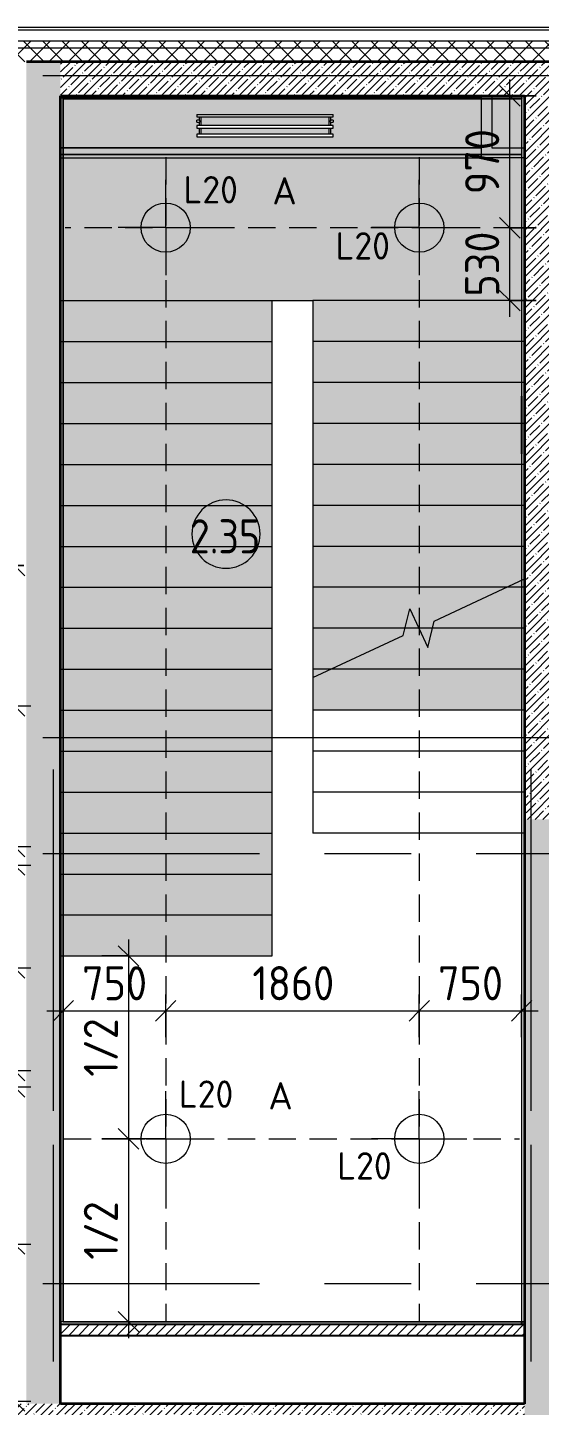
# Model space of a CAD drawing. Header units: millimetres. Extents: x 81094 to 272713, y -8553 to 29000.
# Drawn here: x 89169 to 92920, y 17257 to 27350 of the extents above; entities that cross this region are included whole.
import ezdxf

# ---------------------------------------------------------------- set-up
doc = ezdxf.new("R2010")
doc.units = ezdxf.units.MM
doc.linetypes.add('ADSK_Штрих_ш2 п1', pattern=[300, 200, -100])
doc.linetypes.add('Осевая', pattern=[3175, 635, -476.25, 1587.5, -476.25])
for name, color, linetype, lineweight in [('A-ANNO-DIMS', 7, 'Continuous', 9), ('A-ANNO-DIMS-100', 7, 'Continuous', 9), ('A-AREA-IDEN', 7, 'Continuous', 9), ('A-DETL-1', 7, 'ADSK_Штрих_ш2 п1', 9), ('A-WALL', 7, 'Continuous', 9), ('E-LITE-EQPM-IDEN', 7, 'Continuous', 9), ('I-WALL', 7, 'Continuous', 9), ('M-EQPM', 7, 'Continuous', 9), ('S-STRS-2', 7, 'Continuous', 9), ('S-STRS-MBND', 7, 'Continuous', 9), ('Оси', 7, 'Continuous', 9), ('Оси-2', 7, 'Осевая', 9)]:
    doc.layers.add(name, color=color, linetype=linetype, lineweight=lineweight)
for name, color, linetype, lineweight, true_color in [('A-ANNO-NOTE', 1, 'Continuous', 9, 0xff0000), ('A-WALL-1', 7, 'Continuous', 35, 0x3c3c3c), ('A-WALL-2', 7, 'Continuous', 13, 0x3c3c3c), ('A-WALL-3', 7, 'Continuous', 25, 0x3c3c3c), ('A-WALL-FNSH-1', 7, 'Continuous', 9, 0x3c3c3c), ('A-WALL-FNSH-2', 7, 'Continuous', 13, 0x3c3c3c), ('G-ANNO-TEXT-1', 1, 'Continuous', 9, 0xff0000)]:
    doc.layers.add(name, color=color, linetype=linetype, lineweight=lineweight, true_color=true_color)
doc.layers.add('S-STRS-1', color=7, linetype='Continuous', lineweight=13, transparency=1)
doc.styles.add('GOST Common', font='GOST_Common.ttf', dxfattribs={"height": 200})
doc.styles.add('GOST Common_1', font='GOST_Common.ttf', dxfattribs={"width": 0.9, "height": 250})
doc.styles.add('ISOCPEUR', font='isocpeur.ttf', dxfattribs={"width": 0.9, "height": 250})
doc.styles.add('ISOCPEUR_2', font='isocpeur.ttf', dxfattribs={"height": 200})
doc.dimstyles.new('ISO-2_5_0_9К_БОЛЬШОЙ', dxfattribs={"dimscale": 304.8, "dimtxt": 248.995294, "dimasz": 0.492126, "dimexe": 0.393701, "dimexo": 0.984252, "dimgap": 0, "dimtad": 1, "dimdec": 0, "dimrnd": 10, "dimzin": 0, "dimdsep": 46, "dimtxsty": 'ISOCPEUR', "dimblk1": 'OBLIQUE', "dimblk2": 'OBLIQUE', "dimsah": 1, "dimcen": 0.09, "dimdle": 0.393701, "dimazin": 0, "dimtfac": 1, "dimtdec": 4, "dimtix": 1, "dimtmove": 0, "dimatfit": 3, "dimfxl": 1, "dimtvp": 1, "dimtolj": 1, "dimtzin": 0, "dimarcsym": 2})
pattern_1 = [(45, (0, 0), (-57.024626, 57.024626), []), (45, (57.025, 0), (-57.024626, 57.024626), [100.806, -20.161, 3.353, -16.808])]
pattern_2 = [(45, (0, 0), (-70.71068, 70.71068), []), (135, (0, 0), (-70.71068, -70.71068), [])]

# ---------------------------------------------------------------- blocks, each defined once
blk = doc.blocks.new('radiator_prado_classic_z_tip_30_po exemplyaru - Classic Z Тип 30-500-30677907-План расстановки осветительного оборудования 2 этажа в осях 23-33')
at = {"layer": 'M-EQPM'}
for p, q in [((0, 228), (0, 210)), ((1000, 228), (0, 228)), ((0, 210), (1000, 210)), ((17, 210), (17, 164)), ((32, 164), (32, 210)), ((967, 210), (967, 164)), ((982, 164), (982, 210)), ((1000, 210), (1000, 228)), ((1000, 164), (0, 164)), ((0, 164), (0, 146)), ((0, 146), (1000, 146)), ((17, 121), (0, 121)), ((17, 121), (0, 121)), ((0, 121), (0, 121)), ((0, 106), (0, 121)), ((0, 121), (0, 121)), ((0, 106), (17, 106)), ((0, 107), (0, 106)), ((0, 107), (0, 107)), ((0, 106), (17, 106)), ((17, 146), (17, 121)), ((17, 106), (17, 82)), ((32, 82), (32, 146)), ((967, 146), (967, 82)), ((982, 121), (982, 146)), ((1000, 121), (982, 121)), ((1000, 121), (982, 121)), ((982, 82), (982, 106)), ((982, 106), (1000, 106)), ((982, 106), (1000, 106)), ((1000, 146), (1000, 164)), ((1000, 121), (1000, 106)), ((1000, 121), (1000, 121)), ((1000, 121), (1000, 121)), ((1000, 121), (1000, 121)), ((1000, 106), (1000, 107)), ((1000, 107), (1000, 106)), ((1000, 106), (1000, 107)), ((1000, 82), (0, 82)), ((0, 82), (0, 64)), ((1000, 64), (0, 64)), ((1000, 64), (1000, 82))]:
    blk.add_line(p, q, dxfattribs=at)
for points, knots in [([(25, 114), (25, 114), (24, 115), (22, 117), (22, 117), (21, 118), (21, 118), (20, 119), (20, 119), (20, 119), (20, 119), (19, 120), (19, 120), (19, 120), (19, 120), (18, 121), (18, 121), (18, 121), (18, 121), (18, 121), (18, 121), (17, 121), (17, 121)], [0, 0, 0, 0, 0.142857, 0.285714, 0.357143, 0.392857, 0.428571, 0.464286, 0.5, 0.535714, 0.571429, 0.607143, 0.642857, 0.678571, 0.714286, 0.75, 0.785714, 0.821429, 0.857143, 0.892857, 0.928571, 1, 1, 1, 1]), ([(17, 106), (17, 106), (18, 107), (18, 107), (18, 107), (18, 107), (18, 107), (18, 107), (19, 108), (19, 108), (19, 108), (19, 108), (20, 109), (20, 109), (20, 109), (21, 110), (21, 110), (22, 111), (22, 111), (24, 113), (25, 114), (25, 114)], [0, 0, 0, 0, 0.071429, 0.107143, 0.142857, 0.178571, 0.214286, 0.25, 0.285714, 0.321429, 0.357143, 0.392857, 0.428571, 0.464286, 0.5, 0.571429, 0.607143, 0.642857, 0.714286, 0.857143, 1, 1, 1, 1]), ([(975, 114), (975, 114), (976, 115), (978, 117), (978, 117), (979, 118), (979, 118), (980, 119), (980, 119), (980, 119), (980, 119), (981, 120), (981, 120), (981, 120), (981, 120), (982, 121), (982, 121), (982, 121), (982, 121), (982, 121), (982, 121), (982, 121), (982, 121)], [0, 0, 0, 0, 0.142857, 0.285714, 0.357143, 0.392857, 0.428571, 0.464286, 0.5, 0.535714, 0.571429, 0.607143, 0.642857, 0.678571, 0.714286, 0.75, 0.785714, 0.821429, 0.857143, 0.892857, 0.928571, 1, 1, 1, 1]), ([(982, 106), (982, 106), (982, 107), (982, 107), (982, 107), (982, 107), (982, 107), (982, 107), (981, 108), (981, 108), (981, 108), (981, 108), (980, 109), (980, 109), (980, 109), (979, 110), (979, 110), (978, 111), (978, 111), (976, 113), (975, 114), (975, 114)], [0, 0, 0, 0, 0.071429, 0.107143, 0.142857, 0.178571, 0.214286, 0.25, 0.285714, 0.321429, 0.357143, 0.392857, 0.428571, 0.464286, 0.5, 0.571429, 0.607143, 0.642857, 0.714286, 0.857143, 1, 1, 1, 1])]:
    blk.add_open_spline(points, degree=3, knots=knots, dxfattribs=at)
blk = doc.blocks.new('Зашивка приборов отопления33 - Зашивка приборов отопления-33324347-План расстановки осветительного оборудования 2 этажа в осях 23-33')
at = {"layer": 'A-WALL'}
for p, q in [((124366, 19499), (121281, 19499)), ((121281, 19136), (124366, 19136)), ((124366, 19136), (121281, 19136)), ((121281, 19061), (124366, 19061))]:
    blk.add_line(p, q, dxfattribs=at)
blk = doc.blocks.new('DIMBLOCK84-План расстановки осветительного оборудования 2 этажа в осях 23-33')
at = {"layer": 'A-ANNO-DIMS-100', "lineweight": 20}
for p, q in [((89073, 20463), (88998, 20538)), ((89073, 20463), (89148, 20388)), ((89073, 19710), (88998, 19785)), ((89073, 19710), (89148, 19635))]:
    blk.add_line(p, q, dxfattribs=at)
at = {"layer": 'A-ANNO-DIMS-100'}
for p, q in [((88470, 20463), (89193, 20463)), ((89073, 20463), (88470, 20463)), ((89073, 19590), (89073, 20463)), ((88842, 19710), (89193, 19710)), ((89073, 19710), (88842, 19710))]:
    blk.add_line(p, q, dxfattribs=at)
at = {"layer": 'A-ANNO-DIMS-100', "color": 0, "insert": (88746, 19871), "char_height": 250, "width": 517.14, "attachment_point": 1, "rotation": 90, "line_spacing_factor": 1.149209, "style": 'ISOCPEUR'}
blk.add_mtext('1/2', dxfattribs=at)
blk = doc.blocks.new('_Oblique')
at = {"color": 0, "linetype": 'ByBlock', "lineweight": -2}
blk.add_line((-0.5, -0.5), (0.5, 0.5), dxfattribs=at)
blk = doc.blocks.new('DIMBLOCK85-План расстановки осветительного оборудования 2 этажа в осях 23-33')
at = {"layer": 'A-ANNO-DIMS-100'}
for p, q in [((89073, 20463), (89073, 21336)), ((88822, 21216), (89193, 21216)), ((89073, 21216), (88822, 21216)), ((88470, 20463), (89193, 20463)), ((89073, 20463), (88470, 20463))]:
    blk.add_line(p, q, dxfattribs=at)
at = {"layer": 'A-ANNO-DIMS-100', "lineweight": 20}
for p, q in [((89073, 21216), (88998, 21291)), ((89073, 21216), (89148, 21141)), ((89073, 20463), (88998, 20538)), ((89073, 20463), (89148, 20388))]:
    blk.add_line(p, q, dxfattribs=at)
at = {"layer": 'A-ANNO-DIMS-100', "color": 0, "insert": (88746, 20624), "char_height": 250, "width": 517.14, "attachment_point": 1, "rotation": 90, "line_spacing_factor": 1.149209, "style": 'ISOCPEUR'}
blk.add_mtext('1/2', dxfattribs=at)
blk = doc.blocks.new('DIMBLOCK88-План расстановки осветительного оборудования 2 этажа в осях 23-33')
at = {"layer": 'A-ANNO-DIMS-100'}
for p, q in [((89073, 19710), (89073, 18440)), ((88842, 19590), (89193, 19590)), ((89073, 19590), (88842, 19590)), ((88470, 18440), (89193, 18440)), ((89073, 18440), (88470, 18440))]:
    blk.add_line(p, q, dxfattribs=at)
at = {"layer": 'A-ANNO-DIMS-100', "lineweight": 20}
for p, q in [((89073, 19590), (88998, 19665)), ((89073, 19590), (89148, 19515)), ((89073, 18440), (88998, 18515)), ((89073, 18440), (89148, 18365))]:
    blk.add_line(p, q, dxfattribs=at)
at = {"layer": 'A-ANNO-DIMS-100', "color": 0, "insert": (88746, 18800), "char_height": 250, "width": 517.14, "attachment_point": 1, "rotation": 90, "line_spacing_factor": 1.149209, "style": 'ISOCPEUR'}
blk.add_mtext('1/2', dxfattribs=at)
blk = doc.blocks.new('DIMBLOCK89-План расстановки осветительного оборудования 2 этажа в осях 23-33')
at = {"layer": 'A-ANNO-DIMS-100', "lineweight": 20}
for p, q in [((89073, 18440), (88998, 18515)), ((89073, 18440), (89148, 18365)), ((89073, 17290), (88998, 17365)), ((89073, 17290), (89148, 17215))]:
    blk.add_line(p, q, dxfattribs=at)
at = {"layer": 'A-ANNO-DIMS-100'}
for p, q in [((88470, 18440), (89193, 18440)), ((89073, 18440), (88470, 18440)), ((89073, 18440), (89073, 17170)), ((88842, 17290), (89193, 17290)), ((89073, 17290), (88842, 17290))]:
    blk.add_line(p, q, dxfattribs=at)
at = {"layer": 'A-ANNO-DIMS-100', "color": 0, "insert": (88746, 17650), "char_height": 250, "width": 517.14, "attachment_point": 1, "rotation": 90, "line_spacing_factor": 1.149209, "style": 'ISOCPEUR'}
blk.add_mtext('1/2', dxfattribs=at)
blk = doc.blocks.new('DIMBLOCK90-План расстановки осветительного оборудования 2 этажа в осях 23-33')
at = {"layer": 'A-ANNO-DIMS-100'}
for p, q in [((89073, 23530), (89073, 22381)), ((89142, 23410), (88953, 23410)), ((89073, 23410), (89142, 23410)), ((88519, 22381), (89193, 22381)), ((89073, 22381), (88519, 22381))]:
    blk.add_line(p, q, dxfattribs=at)
at = {"layer": 'A-ANNO-DIMS-100', "lineweight": 20}
for p, q in [((89073, 23410), (88998, 23485)), ((89073, 23410), (89148, 23335)), ((89073, 22381), (88998, 22456)), ((89073, 22381), (89148, 22306))]:
    blk.add_line(p, q, dxfattribs=at)
at = {"layer": 'A-ANNO-DIMS-100', "color": 0, "insert": (88746, 22680), "char_height": 250, "width": 517.14, "attachment_point": 1, "rotation": 90, "line_spacing_factor": 1.149209, "style": 'ISOCPEUR'}
blk.add_mtext('1/2', dxfattribs=at)
blk = doc.blocks.new('DIMBLOCK91-План расстановки осветительного оборудования 2 этажа в осях 23-33')
at = {"layer": 'A-ANNO-DIMS-100', "lineweight": 20}
for p, q in [((89073, 22381), (88998, 22456)), ((89073, 22381), (89148, 22306)), ((89073, 21352), (88998, 21427)), ((89073, 21352), (89148, 21277))]:
    blk.add_line(p, q, dxfattribs=at)
at = {"layer": 'A-ANNO-DIMS-100'}
for p, q in [((88519, 22381), (89193, 22381)), ((89073, 22381), (88519, 22381)), ((89073, 22381), (89073, 21232)), ((88879, 21352), (89193, 21352)), ((89073, 21352), (88879, 21352))]:
    blk.add_line(p, q, dxfattribs=at)
at = {"layer": 'A-ANNO-DIMS-100', "color": 0, "insert": (88746, 21651), "char_height": 250, "width": 517.14, "attachment_point": 1, "rotation": 90, "line_spacing_factor": 1.149209, "style": 'ISOCPEUR'}
blk.add_mtext('1/2', dxfattribs=at)
blk = doc.blocks.new('Марка_Помещения - Номер-25198446-План расстановки осветительного оборудования 2 этажа в осях 23-33')
at = {"layer": 'A-AREA-IDEN'}
for start, end in [(360, 180), (180, 360)]:
    blk.add_arc((0, 0), 2.5, start, end, dxfattribs=at)
blk = doc.blocks.new('DIMBLOCK148-План расстановки осветительного оборудования 2 этажа в осях 23-33')
at = {"layer": 'A-ANNO-DIMS-100', "lineweight": 20}
for p, q in [((92702, 25883), (92627, 25958)), ((92702, 25883), (92777, 25808)), ((92702, 25350), (92627, 25425)), ((92702, 25350), (92777, 25275))]:
    blk.add_line(p, q, dxfattribs=at)
at = {"layer": 'A-ANNO-DIMS-100'}
for p, q in [((92896, 25883), (92582, 25883)), ((92702, 25230), (92702, 25883)), ((92702, 25883), (92896, 25883)), ((92896, 25350), (92582, 25350)), ((92702, 25350), (92896, 25350))]:
    blk.add_line(p, q, dxfattribs=at)
at = {"layer": 'A-ANNO-DIMS-100', "color": 0, "insert": (92375, 25379), "char_height": 250, "width": 568.86, "attachment_point": 1, "rotation": 90, "line_spacing_factor": 1.149209, "style": 'ISOCPEUR'}
blk.add_mtext('530', dxfattribs=at)
blk = doc.blocks.new('DIMBLOCK149-План расстановки осветительного оборудования 2 этажа в осях 23-33')
at = {"layer": 'A-ANNO-DIMS-100'}
for p, q in [((92702, 25883), (92702, 26970)), ((92896, 26850), (92582, 26850)), ((92702, 26850), (92896, 26850)), ((92896, 25883), (92582, 25883)), ((92702, 25883), (92896, 25883))]:
    blk.add_line(p, q, dxfattribs=at)
at = {"layer": 'A-ANNO-DIMS-100', "lineweight": 20}
for p, q in [((92702, 26850), (92627, 26925)), ((92702, 26850), (92777, 26775)), ((92702, 25883), (92627, 25958)), ((92702, 25883), (92777, 25808))]:
    blk.add_line(p, q, dxfattribs=at)
at = {"layer": 'A-ANNO-DIMS-100', "color": 0, "insert": (92375, 26129), "char_height": 250, "width": 568.86, "attachment_point": 1, "rotation": 90, "line_spacing_factor": 1.149209, "style": 'ISOCPEUR'}
blk.add_mtext('970', dxfattribs=at)
blk = doc.blocks.new('DIMBLOCK150-План расстановки осветительного оборудования 2 этажа в осях 23-33')
at = {"layer": 'A-ANNO-DIMS-100'}
for p, q in [((89431, 19954), (89431, 20268)), ((90181, 19954), (90181, 20268)), ((89311, 20148), (90181, 20148)), ((89431, 20148), (89431, 19954)), ((90181, 20148), (90181, 19954))]:
    blk.add_line(p, q, dxfattribs=at)
at = {"layer": 'A-ANNO-DIMS-100', "lineweight": 20}
for p, q in [((89431, 20148), (89506, 20223)), ((90181, 20148), (90256, 20223)), ((89431, 20148), (89356, 20073)), ((90181, 20148), (90106, 20073))]:
    blk.add_line(p, q, dxfattribs=at)
at = {"layer": 'A-ANNO-DIMS-100', "color": 0, "insert": (89569, 20475), "char_height": 250, "width": 568.86, "attachment_point": 1, "line_spacing_factor": 1.149209, "style": 'ISOCPEUR'}
blk.add_mtext('750', dxfattribs=at)
blk = doc.blocks.new('DIMBLOCK151-План расстановки осветительного оборудования 2 этажа в осях 23-33')
at = {"layer": 'A-ANNO-DIMS-100'}
for p, q in [((90181, 19954), (90181, 20268)), ((92039, 19954), (92039, 20268)), ((90181, 20148), (92039, 20148)), ((90181, 20148), (90181, 19954)), ((92039, 20148), (92039, 19954))]:
    blk.add_line(p, q, dxfattribs=at)
at = {"layer": 'A-ANNO-DIMS-100', "lineweight": 20}
for p, q in [((90181, 20148), (90256, 20223)), ((92039, 20148), (92114, 20223)), ((90181, 20148), (90106, 20073)), ((92039, 20148), (91964, 20073))]:
    blk.add_line(p, q, dxfattribs=at)
at = {"layer": 'A-ANNO-DIMS-100', "color": 0, "insert": (90816, 20475), "char_height": 250, "width": 706.76, "attachment_point": 1, "line_spacing_factor": 1.149209, "style": 'ISOCPEUR'}
blk.add_mtext('1860', dxfattribs=at)
blk = doc.blocks.new('DIMBLOCK152-План расстановки осветительного оборудования 2 этажа в осях 23-33')
at = {"layer": 'A-ANNO-DIMS-100'}
for p, q in [((92039, 19954), (92039, 20268)), ((92789, 19954), (92789, 20268)), ((92039, 20148), (92909, 20148)), ((92039, 20148), (92039, 19954)), ((92789, 20148), (92789, 19954))]:
    blk.add_line(p, q, dxfattribs=at)
at = {"layer": 'A-ANNO-DIMS-100', "lineweight": 20}
for p, q in [((92039, 20148), (92114, 20223)), ((92789, 20148), (92864, 20223)), ((92039, 20148), (91964, 20073)), ((92789, 20148), (92714, 20073))]:
    blk.add_line(p, q, dxfattribs=at)
at = {"layer": 'A-ANNO-DIMS-100', "color": 0, "insert": (92177, 20475), "char_height": 250, "width": 568.86, "attachment_point": 1, "line_spacing_factor": 1.149209, "style": 'ISOCPEUR'}
blk.add_mtext('750', dxfattribs=at)
blk = doc.blocks.new('DIMBLOCK153-План расстановки осветительного оборудования 2 этажа в осях 23-33')
at = {"layer": 'A-ANNO-DIMS-100', "lineweight": 20}
for p, q in [((89908, 20550), (89833, 20625)), ((89908, 20550), (89983, 20475)), ((89908, 19210), (89833, 19285)), ((89908, 19210), (89983, 19135))]:
    blk.add_line(p, q, dxfattribs=at)
at = {"layer": 'A-ANNO-DIMS-100'}
for p, q in [((89908, 20670), (89908, 19210)), ((89714, 20550), (90028, 20550)), ((89908, 20550), (89714, 20550)), ((89714, 19210), (90028, 19210)), ((89908, 19210), (89714, 19210))]:
    blk.add_line(p, q, dxfattribs=at)
at = {"layer": 'A-ANNO-DIMS-100', "color": 0, "insert": (89581, 19665), "char_height": 250, "width": 517.14, "attachment_point": 1, "rotation": 90, "line_spacing_factor": 1.149209, "style": 'ISOCPEUR'}
blk.add_mtext('1/2', dxfattribs=at)
blk = doc.blocks.new('DIMBLOCK154-План расстановки осветительного оборудования 2 этажа в осях 23-33')
at = {"layer": 'A-ANNO-DIMS-100', "lineweight": 20}
for p, q in [((89908, 19210), (89833, 19285)), ((89908, 19210), (89983, 19135)), ((89908, 17871), (89833, 17946)), ((89908, 17871), (89983, 17796))]:
    blk.add_line(p, q, dxfattribs=at)
at = {"layer": 'A-ANNO-DIMS-100'}
for p, q in [((89714, 19210), (90028, 19210)), ((89908, 19210), (89714, 19210)), ((89908, 19210), (89908, 17751)), ((89714, 17871), (90028, 17871)), ((89908, 17871), (89714, 17871))]:
    blk.add_line(p, q, dxfattribs=at)
at = {"layer": 'A-ANNO-DIMS-100', "color": 0, "insert": (89581, 18325), "char_height": 250, "width": 517.14, "attachment_point": 1, "rotation": 90, "line_spacing_factor": 1.149209, "style": 'ISOCPEUR'}
blk.add_mtext('1/2', dxfattribs=at)

msp = doc.modelspace()

# ---------------------------------------------------------------- hatches: boundary and pattern name
at = {"layer": 'A-WALL'}
h = msp.add_hatch(dxfattribs=at)
h.set_pattern_fill('FP_1', color=256, style=0, pattern_type=2)
h.set_pattern_definition(pattern_2)
h.paths.add_polyline_path([(93160, 27200), (93160, 27250), (84910.7, 27250), (84910.7, 27200), (93060, 27200)])
h = msp.add_hatch(dxfattribs=at)
h.set_pattern_fill('FP_1', color=256, style=0, pattern_type=2)
h.set_pattern_definition(pattern_2)
h.paths.add_polyline_path([(93060, 27100), (93060, 27200), (84910.7, 27200), (84910.7, 27100), (92333.9, 27100)])
at = {"layer": 'I-WALL'}
h = msp.add_hatch(dxfattribs=at)
h.set_pattern_fill('FP_2', color=256, style=0, pattern_type=2)
h.set_pattern_definition(pattern_1)
h.paths.add_polyline_path([(89160, 17270), (89410, 17270), (89410, 27100), (89160, 27100), (89160, 18654.3)])
h = msp.add_hatch(dxfattribs=at)
h.set_pattern_fill('FP_2', color=256, style=0, pattern_type=2)
h.set_pattern_definition(pattern_1)
h.paths.add_polyline_path([(92810, 26850), (92810, 27100), (89410, 27100), (89410, 26850), (92790, 26850)])
h = msp.add_hatch(dxfattribs=at)
h.set_pattern_fill('FP_2', color=256, style=0, pattern_type=2)
h.set_pattern_definition(pattern_1)
h.paths.add_polyline_path([(93060, 21400), (93060, 27100), (92810, 27100), (92810, 21550), (93030, 21550), (93030, 21400)])
h = msp.add_hatch(dxfattribs=at)
h.set_pattern_fill('FP_2', color=256, style=0, pattern_type=2)
h.set_pattern_definition(pattern_1)
h.paths.add_polyline_path([(93030, 13620), (93030, 21550), (92810, 21550), (92810, 13620), (92980.4, 13620)])
h = msp.add_hatch(dxfattribs=at)
h.set_pattern_fill('FP_4', color=256, style=0, pattern_type=2)
h.set_pattern_definition([(45, (0, 0), (-35.35534, 35.35534), [])])
h.paths.add_polyline_path([(92810, 17770), (92810, 17850), (89410, 17850), (89410, 17770), (89748, 17770)])
h = msp.add_hatch(dxfattribs=at)
h.set_pattern_fill('FP_2', color=256, style=0, pattern_type=2)
h.set_pattern_definition(pattern_1)
h.paths.add_polyline_path([(92810, 17050), (92810, 17270), (86490, 17270), (86490, 17050), (90990.7, 17050)])
at = {"layer": 'S-STRS-1'}
h = msp.add_hatch(color=256, dxfattribs=at)
h.paths.add_polyline_path([(89410, 25350), (92810, 25350), (92810, 26395), (89410, 26395), (89410, 25957.5)])
h.paths.add_polyline_path([(92810, 26470), (92810, 26850), (92570, 26850), (92570, 26470)])
h.paths.add_polyline_path([(91041, 26832.5), (92495, 26832.5), (92495, 26850), (89410, 26850), (89410, 26832.5), (90717.7, 26832.5)])
h = msp.add_hatch(color=256, dxfattribs=at)
h.paths.add_polyline_path([(92333.9, 25350), (92810, 25350), (92810, 26850), (89410, 26850), (89410, 25350), (91260, 25350)])
h.paths.add_polyline_path([(90496.2, 26550), (90408.7, 26550), (90408.7, 26568), (90426.2, 26568), (90426.2, 26614), (90408.7, 26614), (90408.7, 26632), (90426.2, 26632), (90426.2, 26656.8), (90408.7, 26657.5), (90408.7, 26671.2), (90426.2, 26671.5), (90426.2, 26696), (90408.7, 26696), (90408.7, 26714), (91408.7, 26714), (91408.7, 26696), (91391.2, 26696), (91391.2, 26671.2), (91408.7, 26670.5), (91408.1, 26656.8), (91391.2, 26656.5), (91391.2, 26632), (91408.7, 26632), (91408.7, 26614), (91391.2, 26614), (91391.2, 26568), (91408.7, 26568), (91408.7, 26550), (90521.2, 26550)])
h.paths.add_polyline_path([(90441.2, 26568), (91376.2, 26568), (91376.2, 26614), (90441.2, 26614), (90441.2, 26609.6)])
h.paths.add_polyline_path([(91364.2, 26632), (91376.2, 26632), (91376.2, 26696), (90441.2, 26696), (90441.2, 26632), (91041, 26632)])
h.paths.add_polyline_path([(90432.2, 26662.6), (90433.7, 26664), (90431.3, 26665.4), (90431.8, 26664)])
for points in [[(89410, 25050), (90960, 25050), (90960, 25350), (89410, 25350)], [(90960, 25050), (90960, 25350), (89410, 25350), (89410, 25050), (90950, 25050)], [(92333.9, 25050), (92810, 25050), (92810, 25350), (91260, 25350), (91260, 25050), (91630, 25050)], [(91260, 25050), (92810, 25050), (92810, 25350), (91260, 25350)], [(90960, 24750), (90960, 25050), (89410, 25050), (89410, 24750), (89748, 24750)], [(89748, 24750), (90960, 24750), (90960, 25050), (89410, 25050), (89410, 24750)], [(92810, 24750), (92810, 25050), (91260, 25050), (91260, 24750), (92333.9, 24750)], [(92810, 24750), (92810, 25050), (91260, 25050), (91260, 24750), (92333.9, 24750)], [(89748, 24450), (90960, 24450), (90960, 24750), (89410, 24750), (89410, 24450)], [(90960, 24450), (90960, 24750), (89410, 24750), (89410, 24450), (89748, 24450)], [(91260, 24450), (92810, 24450), (92810, 24750), (91260, 24750)], [(91260, 24450), (92810, 24450), (92810, 24750), (91260, 24750)], [(89748, 24150), (90960, 24150), (90960, 24450), (89410, 24450), (89410, 24150)], [(90960, 24150), (90960, 24450), (89410, 24450), (89410, 24150), (89748, 24150)], [(91260, 24150), (92810, 24150), (92810, 24450), (91260, 24450)], [(91260, 24150), (92810, 24150), (92810, 24450), (91260, 24450)], [(89748, 23850), (90960, 23850), (90960, 24150), (89410, 24150), (89410, 23850)], [(90960, 23850), (90960, 24150), (89410, 24150), (89410, 23850), (89748, 23850)], [(91260, 23850), (92810, 23850), (92810, 24150), (91260, 24150)], [(91260, 23850), (92810, 23850), (92810, 24150), (91260, 24150)], [(89410, 23550), (90960, 23550), (90960, 23850), (89410, 23850), (89410, 23680)], [(89410, 23550), (90960, 23550), (90960, 23850), (89410, 23850), (89410, 23680)], [(92810, 23550), (92810, 23850), (91260, 23850), (91260, 23550), (92678.4, 23550)], [(92810, 23550), (92810, 23850), (91260, 23850), (91260, 23550), (92678.4, 23550)], [(89748, 23250), (90960, 23250), (90960, 23550), (89410, 23550), (89410, 23250)], [(90960, 23250), (90960, 23550), (89410, 23550), (89410, 23250), (89748, 23250)], [(92810, 23250), (92810, 23550), (91260, 23550), (91260, 23250), (92678.4, 23250)], [(92678.4, 23250), (92810, 23311.4), (92810, 23550), (91260, 23550), (91260, 23250), (92333.9, 23250)], [(89748, 22950), (90960, 22950), (90960, 23250), (89410, 23250), (89410, 22950)], [(90960, 22950), (90960, 23250), (89410, 23250), (89410, 22950), (89748, 22950)], [(92148.3, 22950), (92810, 22950), (92810, 23250), (91260, 23250), (91260, 22950), (92135.4, 22950)], [(91934.6, 22950), (91969, 23091.6), (92035, 22950), (92135.4, 22950), (92148.3, 23002.8), (92678.4, 23250), (91260, 23250), (91260, 22950), (91921.7, 22950)], [(89410, 22650), (90960, 22650), (90960, 22950), (89410, 22950), (89410, 22827.6)], [(89748, 22650), (90960, 22650), (90960, 22950), (89410, 22950), (89410, 22650)], [(92035, 22650), (92810, 22650), (92810, 22950), (91260, 22950), (91260, 22650), (91921.7, 22650)], [(89410, 22350), (90960, 22350), (90960, 22650), (89410, 22650)], [(90960, 22350), (90960, 22650), (89410, 22650), (89410, 22350), (89748, 22350)], [(92333.9, 22350), (92810, 22350), (92810, 22650), (91260, 22650), (91260, 22350), (91921.7, 22350)], [(91260, 22588.6), (91391.6, 22650), (91260, 22650)], [(89748, 22050), (90960, 22050), (90960, 22350), (89410, 22350), (89410, 22050)], [(90960, 22050), (90960, 22350), (89410, 22350), (89410, 22050), (89748, 22050)], [(89748, 21750), (90960, 21750), (90960, 22050), (89410, 22050), (89410, 21750)], [(90960, 21750), (90960, 22050), (89410, 22050), (89410, 21750), (89748, 21750)], [(89748, 21450), (90960, 21450), (90960, 21750), (89410, 21750), (89410, 21450)], [(90960, 21450), (90960, 21750), (89410, 21750), (89410, 21450), (89748, 21450)], [(89410, 21150), (90960, 21150), (90960, 21450), (89410, 21450), (89410, 21235.8)], [(90960, 20850), (90960, 21150), (89410, 21150), (89410, 20850), (89748, 20850)], [(90960, 20550), (90960, 20850), (89410, 20850), (89410, 20550), (89748, 20550)]]:
    msp.add_hatch(color=256, dxfattribs=at).paths.add_polyline_path(points)
h = msp.add_hatch(color=256, dxfattribs=at)
h.paths.add_polyline_path([(91260, 22650), (91391.6, 22650), (91921.7, 22897.2), (91934.6, 22950), (91260, 22950), (91260, 22827.6)])
h.paths.add_polyline_path([(92101, 22808.4), (92135.4, 22950), (92035, 22950), (92092.1, 22827.6)])

# ---------------------------------------------------------------- linework, layer by layer
at = {"layer": 'A-ANNO-NOTE'}
for p, q in [((90181, 25884.7), (90181, 26233.6)), ((92039, 25884.7), (92039, 26233.6)), ((90181, 25884.7), (89832.1, 25884.7)), ((90181, 25884.7), (90181, 25535.8)), ((90181, 25884.7), (90529.9, 25884.7)), ((92039, 25884.7), (91690.1, 25884.7)), ((92039, 25884.7), (92039, 25535.8)), ((92039, 25884.7), (92387.9, 25884.7)), ((90181, 19210.5), (90181, 19559.4)), ((92039, 19210.5), (92039, 19559.4)), ((90181, 19210.5), (89832.1, 19210.5)), ((90181, 19210.5), (90181, 18861.6)), ((90181, 19210.5), (90529.9, 19210.5)), ((92039, 19210.5), (91690.1, 19210.5)), ((92039, 19210.5), (92039, 18861.6)), ((92039, 19210.5), (92387.9, 19210.5))]:
    msp.add_line(p, q, dxfattribs=at)
for centre in [(90181, 25884.7), (92039, 25884.7), (90181, 19210.5), (92039, 19210.5)]:
    msp.add_circle(centre, 180, dxfattribs=at)
at = {"layer": 'A-DETL-1'}
for p, q in [((90181, 26400.7), (90181, 17870)), ((92039, 26400.7), (92039, 17870)), ((92785.2, 25882.8), (89443.3, 25882.8)), ((89435.7, 19210.5), (92774, 19210.5))]:
    msp.add_line(p, q, dxfattribs=at)
at = {"layer": 'A-WALL'}
for p, q in [((93210, 27250), (84910.7, 27250)), ((93160, 27200), (84910.7, 27200)), ((89430, 26829), (89430, 26829)), ((92789, 26829), (92789, 26830))]:
    msp.add_line(p, q, dxfattribs=at)
at = {"layer": 'A-WALL-1'}
for p, q in [((93060, 27100), (89160, 27100)), ((89410, 17270), (89410, 26850)), ((89410, 26850), (92810, 26850)), ((92810, 26850), (92810, 17270)), ((92810, 17270), (89410, 17270))]:
    msp.add_line(p, q, dxfattribs=at)
at = {"layer": 'A-WALL-2'}
for p, q in [((93290, 27330), (84910.7, 27330)), ((89160, 27100), (93060, 27100))]:
    msp.add_line(p, q, dxfattribs=at)
at = {"layer": 'A-WALL-3'}
for p, q in [((92810, 17850), (89410, 17850)), ((89410, 17770), (92810, 17770))]:
    msp.add_line(p, q, dxfattribs=at)
at = {"layer": 'A-WALL-FNSH-1'}
msp.add_line((93310, 27350), (84910.7, 27350), dxfattribs=at)
at = {"layer": 'A-WALL-FNSH-2'}
for p, q in [((92789, 26850), (92789, 26830)), ((92790, 24649.6), (92790, 26850)), ((92789, 26830), (89430, 26830)), ((89430, 26830), (89430, 26829)), ((89430, 26829), (89430, 17871)), ((89431, 26829), (92789, 26829)), ((89431, 17871), (89431, 26829)), ((92789, 26829), (92789, 24649.6)), ((92789, 24649.6), (92790, 24649.6)), ((92790, 24227.5), (92789, 24227.5)), ((92789, 24227.5), (92789, 17871)), ((92790, 17871), (92790, 24227.5)), ((92790, 22249.6), (92789, 22249.6)), ((92789, 22136.4), (92790, 22136.4)), ((89430, 17871), (89430, 17870)), ((89430, 17870), (92800, 17870)), ((92789, 17871), (89431, 17871)), ((92800, 17871), (92790, 17871)), ((92800, 17870), (92800, 17871))]:
    msp.add_line(p, q, dxfattribs=at)
at = {"layer": 'I-WALL'}
for p, q in [((92495, 26395), (92495, 26850)), ((92570, 26850), (92570, 26470)), ((89430, 26829), (89430, 26830)), ((92789.5, 26829), (89430, 26829)), ((92789, 26830), (92789.5, 26830)), ((92789.5, 26830), (92789.5, 26829)), ((92570, 26470), (92810, 26470)), ((92790, 26450), (92789, 26450)), ((89420, 26420), (92789, 26420)), ((89420, 26420), (89420, 26419)), ((89430, 26419), (89420, 26419)), ((89430, 26419.5), (89431, 26419.5)), ((92789, 26419), (89431, 26419)), ((92810, 26395), (92495, 26395)), ((89431, 25550.4), (89430, 25550.4)), ((92789, 25449.6), (92790, 25449.6)), ((89431, 25240.4), (89430, 25240.4)), ((89431, 25140.4), (89430, 25140.4)), ((92790, 24924.6), (92789, 24924.6)), ((92789, 24227.5), (92789, 24649.6)), ((92790, 24649.6), (92790, 24227.5)), ((92789, 22269.6), (92790, 22269.6)), ((92790, 21744.6), (92789, 21744.6)), ((89431, 21570.4), (89430, 21570.4)), ((89431, 21350.4), (89430, 21350.4)), ((89431, 20670.4), (89430, 20670.4)), ((89431, 20450.4), (89430, 20450.4)), ((89420, 17871), (89420, 17872)), ((89420, 17872), (92800, 17872)), ((92790, 17871), (89420, 17871)), ((89430, 17870.5), (89430, 17871)), ((89431, 17870.5), (89430, 17870.5)), ((89431, 17871), (89431, 17870.5)), ((92789, 17850), (92789, 17871)), ((92790, 17870), (92790, 17850)), ((92800, 17872), (92800, 17871))]:
    msp.add_line(p, q, dxfattribs=at)
at = {"layer": 'S-STRS-2'}
for p, q in [((92495, 26850), (89410, 26850)), ((92789, 26850), (92570, 26850)), ((92810, 26850), (92790, 26850)), ((92810, 26470), (92810, 26850)), ((92810, 25350), (92810, 26395)), ((89410, 25350), (90960, 25350)), ((89410, 25350), (90960, 25350)), ((89410, 25350), (90960, 25350)), ((89410, 25350), (90960, 25350)), ((90960, 25350), (91260, 25350)), ((90960, 25050), (90960, 25350)), ((90960, 25350), (91260, 25350)), ((90960, 25050), (90960, 25350)), ((92810, 25350), (91260, 25350)), ((91260, 25350), (91260, 25050)), ((92810, 25350), (91260, 25350)), ((92810, 25350), (91260, 25350)), ((91260, 25350), (91260, 25050)), ((92810, 25350), (91260, 25350)), ((92810, 25350), (92810, 25050)), ((89410, 25050), (90960, 25050)), ((89410, 25050), (90960, 25050)), ((89410, 25050), (90960, 25050)), ((89410, 25050), (90960, 25050)), ((90960, 24750), (90960, 25050)), ((90960, 24750), (90960, 25050)), ((91260, 25050), (91260, 24750)), ((92810, 25050), (91260, 25050)), ((92810, 25050), (91260, 25050)), ((91260, 25050), (91260, 24750)), ((92810, 25050), (91260, 25050)), ((92810, 25050), (91260, 25050)), ((89410, 24750), (90960, 24750)), ((89410, 24750), (90960, 24750)), ((89410, 24750), (90960, 24750)), ((89410, 24750), (90960, 24750)), ((90960, 24450), (90960, 24750)), ((90960, 24450), (90960, 24750)), ((91260, 24750), (91260, 24450)), ((92810, 24750), (91260, 24750)), ((92810, 24750), (91260, 24750)), ((91260, 24750), (91260, 24450)), ((92810, 24750), (91260, 24750)), ((92810, 24750), (91260, 24750)), ((89410, 24450), (90960, 24450)), ((89410, 24450), (90960, 24450)), ((89410, 24450), (90960, 24450)), ((89410, 24450), (90960, 24450)), ((90960, 24150), (90960, 24450)), ((90960, 24150), (90960, 24450)), ((91260, 24450), (91260, 24150)), ((92810, 24450), (91260, 24450)), ((92810, 24450), (91260, 24450)), ((91260, 24450), (91260, 24150)), ((92810, 24450), (91260, 24450)), ((92810, 24450), (91260, 24450)), ((89410, 24150), (90960, 24150)), ((89410, 24150), (90960, 24150)), ((89410, 24150), (90960, 24150)), ((89410, 24150), (90960, 24150)), ((90960, 23850), (90960, 24150)), ((90960, 23850), (90960, 24150)), ((91260, 24150), (91260, 23850)), ((92810, 24150), (91260, 24150)), ((92810, 24150), (91260, 24150)), ((91260, 24150), (91260, 23850)), ((92810, 24150), (91260, 24150)), ((92810, 24150), (91260, 24150)), ((89410, 23850), (90960, 23850)), ((89410, 23850), (90960, 23850)), ((89410, 23850), (90960, 23850)), ((89410, 23850), (90960, 23850)), ((90960, 23550), (90960, 23850)), ((90960, 23550), (90960, 23850)), ((91260, 23850), (91260, 23550)), ((92810, 23850), (91260, 23850)), ((92810, 23850), (91260, 23850)), ((91260, 23850), (91260, 23550)), ((92810, 23850), (91260, 23850)), ((92810, 23850), (91260, 23850)), ((89410, 23550), (90960, 23550)), ((89410, 23550), (90960, 23550)), ((89410, 23550), (90960, 23550)), ((89410, 23550), (90960, 23550)), ((90960, 23250), (90960, 23550)), ((90960, 23250), (90960, 23550)), ((91260, 23550), (91260, 23250)), ((92810, 23550), (91260, 23550)), ((92810, 23550), (91260, 23550)), ((91260, 23550), (91260, 23250)), ((92810, 23550), (91260, 23550)), ((92810, 23550), (91260, 23550)), ((89410, 23250), (90960, 23250)), ((89410, 23250), (90960, 23250)), ((89410, 23250), (90960, 23250)), ((89410, 23250), (90960, 23250)), ((90960, 22950), (90960, 23250)), ((90960, 22950), (90960, 23250)), ((91260, 23250), (91260, 22950)), ((92678.4, 23250), (91260, 23250)), ((92678.4, 23250), (91260, 23250)), ((91260, 23250), (91260, 22950)), ((92678.4, 23250), (91260, 23250)), ((92678.4, 23250), (91260, 23250)), ((92810, 23250), (92678.4, 23250)), ((92810, 23250), (92678.4, 23250)), ((89410, 22950), (90960, 22950)), ((89410, 22950), (90960, 22950)), ((89410, 22950), (90960, 22950)), ((89410, 22950), (90960, 22950)), ((90960, 22650), (90960, 22950)), ((90960, 22650), (90960, 22950)), ((91260, 22950), (91260, 22650)), ((91934.6, 22950), (91260, 22950)), ((91934.6, 22950), (91260, 22950)), ((91260, 22950), (91260, 22650)), ((91934.6, 22950), (91260, 22950)), ((91934.6, 22950), (91260, 22950)), ((92035, 22950), (91934.6, 22950)), ((92035, 22950), (91934.6, 22950)), ((92135.4, 22950), (92035, 22950)), ((92135.4, 22950), (92035, 22950)), ((92135.4, 22950), (92035, 22950)), ((92135.4, 22950), (92035, 22950)), ((92810, 22950), (92135.4, 22950)), ((92810, 22950), (92135.4, 22950)), ((89410, 22650), (90960, 22650)), ((89410, 22650), (90960, 22650)), ((89410, 22650), (90960, 22650)), ((89410, 22650), (90960, 22650)), ((90960, 22350), (90960, 22650)), ((90960, 22350), (90960, 22650)), ((91260, 22650), (91260, 22588.6)), ((91391.6, 22650), (91260, 22650)), ((91391.6, 22650), (91260, 22650)), ((91260, 22650), (91260, 22588.6)), ((91391.6, 22650), (91260, 22650)), ((91391.6, 22650), (91260, 22650)), ((92810, 22650), (91391.6, 22650)), ((92810, 22650), (91391.6, 22650)), ((91260, 22588.6), (91260, 22350)), ((89410, 22350), (90960, 22350)), ((89410, 22350), (90960, 22350)), ((89410, 22350), (90960, 22350)), ((89410, 22350), (90960, 22350)), ((90960, 22050), (90960, 22350)), ((90960, 22050), (90960, 22350)), ((92810, 22350), (91260, 22350)), ((89410, 22050), (90960, 22050)), ((89410, 22050), (90960, 22050)), ((89410, 22050), (90960, 22050)), ((89410, 22050), (90960, 22050)), ((90960, 21750), (90960, 22050)), ((90960, 21750), (90960, 22050)), ((89410, 21750), (90960, 21750)), ((89410, 21750), (90960, 21750)), ((89410, 21750), (90960, 21750)), ((89410, 21750), (90960, 21750)), ((90960, 21450), (90960, 21750)), ((90960, 21450), (90960, 21750)), ((89410, 21450), (90960, 21450)), ((89410, 21450), (90960, 21450)), ((89410, 21450), (90960, 21450)), ((89410, 21450), (90960, 21450)), ((90960, 21150), (90960, 21450)), ((89410, 21150), (90960, 21150)), ((89410, 21150), (90960, 21150)), ((90960, 20850), (90960, 21150)), ((89410, 20850), (90960, 20850)), ((89410, 20850), (90960, 20850)), ((90960, 20550), (90960, 20850)), ((89410, 20550), (90960, 20550)), ((89410, 20550), (90960, 20550))]:
    msp.add_line(p, q, dxfattribs=at)
at = {"layer": 'S-STRS-MBND'}
for p, q in [((92148.3, 23002.8), (92810, 23311.4)), ((92810, 23250), (92678.4, 23250)), ((92810, 23250), (92678.4, 23250)), ((91921.7, 22897.2), (91969, 23091.6)), ((91969, 23091.6), (92101, 22808.4)), ((92035, 22950), (91934.6, 22950)), ((92035, 22950), (91934.6, 22950)), ((92101, 22808.4), (92148.3, 23002.8)), ((92810, 22950), (92135.4, 22950)), ((92810, 22950), (92135.4, 22950)), ((92810, 22930), (92810, 21450)), ((91260, 22588.6), (91921.7, 22897.2)), ((92810, 22650), (91391.6, 22650)), ((92810, 22650), (91391.6, 22650)), ((91260, 22588.6), (91260, 21450)), ((92810, 22350), (91260, 22350)), ((92810, 22350), (91260, 22350)), ((92810, 22050), (91260, 22050)), ((92810, 22050), (91260, 22050)), ((92810, 21750), (91260, 21750)), ((92810, 21750), (91260, 21750)), ((92810, 21450), (91260, 21450))]:
    msp.add_line(p, q, dxfattribs=at)
at = {"layer": 'Оси'}
for p, q in [((90740, 27000), (93240, 27000)), ((90740, 22150), (93240, 22150)), ((89360, 19415.1), (89360, 21915.1)), ((92860, 19415.1), (92860, 21915.1))]:
    msp.add_line(p, q, dxfattribs=at)
at = {"layer": 'Оси-2'}
for p, q in [((84993.9, 27000), (90740, 27000)), ((84993.9, 22150), (90740, 22150)), ((84993.9, 21300), (122580, 21300)), ((89360, 593.7), (89360, 19415.1)), ((92860, 593.7), (92860, 19415.1)), ((84993.9, 18150), (122738, 18150))]:
    msp.add_line(p, q, dxfattribs=at)

# ---------------------------------------------------------------- block references
at = {"layer": 'A-AREA-IDEN', "xscale": 99.99999999999993, "yscale": 99.99999999999993, "zscale": 99.99999999999993}
msp.add_blockref('Марка_Помещения - Номер-25198446-План расстановки осветительного оборудования 2 этажа в осях 23-33', (90622.9, 23639.8), dxfattribs=at)
at = {"layer": 'A-WALL'}
msp.add_blockref('Зашивка приборов отопления33 - Зашивка приборов отопления-33324347-План расстановки осветительного оборудования 2 этажа в осях 23-33', (-31870.9, 7333.7), dxfattribs=at)
at = {"layer": 'M-EQPM', "rotation": 180}
msp.add_blockref('radiator_prado_classic_z_tip_30_po exemplyaru - Classic Z Тип 30-500-30677907-План расстановки осветительного оборудования 2 этажа в осях 23-33', (91408.7, 26778), dxfattribs=at)

# ---------------------------------------------------------------- texts
at = {"layer": 'A-AREA-IDEN', "insert": (90357.2, 23748.4), "char_height": 250, "width": 663.797, "attachment_point": 1, "style": 'GOST Common_1'}
msp.add_mtext('2.35', dxfattribs=at)
at = {"layer": 'E-LITE-EQPM-IDEN', "char_height": 200, "width": 529.114, "attachment_point": 1, "style": 'GOST Common'}
for insert in [(90311.9, 26262.1), (91425.9, 25850.8), (90278.1, 19637.9), (91438.5, 19112.2)]:
    msp.add_mtext('L20', dxfattribs=dict(at, insert=insert))
at = {"layer": 'G-ANNO-TEXT-1', "char_height": 200, "width": 224.472, "attachment_point": 1, "style": 'ISOCPEUR_2'}
for insert in [(90961.8, 26254.4), (90932.5, 19625.7)]:
    msp.add_mtext('\\fISOCPEUR|b0|i0|c204|p34|;А', dxfattribs=dict(at, insert=insert))

# ---------------------------------------------------------------- dimensions: what is measured, and where the dimension line sits
at = {"layer": 'A-ANNO-DIMS'}
for base, p1, p2, override, picture, middle in [((92702.1, 26850), (92596, 25882.8), (92596, 26850), {"dimpost": '<>', "dimfxl": 967.160465}, 'DIMBLOCK149-План расстановки осветительного оборудования 2 этажа в осях 23-33', (92577.1, 26366.4)), ((92702.1, 25882.8), (92596, 25350), (92596, 25882.8), {"dimpost": '<>', "dimfxl": 532.839535}, 'DIMBLOCK148-План расстановки осветительного оборудования 2 этажа в осях 23-33', (92577.1, 25616.4))]:
    dim = msp.add_linear_dim(base=base, p1=p1, p2=p2, angle=90, dimstyle='ISO-2_5_0_9К_БОЛЬШОЙ', override=override, dxfattribs=at)
    dim.commit()
    dim.dimension.update_dxf_attribs({"geometry": picture, "text_midpoint": middle})
for base, p1, p2, override, picture, middle in [((89072.7, 22381), (88842, 23410.1), (88219, 22381), {"dimpost": '<>', "dimfxl": 1203.009429}, 'DIMBLOCK90-План расстановки осветительного оборудования 2 этажа в осях 23-33', (88947.7, 22895.5)), ((89072.7, 21351.8), (88219, 22381), (89178.7, 21351.8), {"dimpost": '<>', "dimfxl": 1407.180311}, 'DIMBLOCK91-План расстановки осветительного оборудования 2 этажа в осях 23-33', (88947.7, 21866.4)), ((89072.7, 21215.8), (88170, 20462.9), (88521.7, 21215.8), {"dimpost": '<>', "dimfxl": 831.011958}, 'DIMBLOCK85-План расстановки осветительного оборудования 2 этажа в осях 23-33', (88947.7, 20839.4)), ((89907.6, 19210.5), (90013.7, 20550), (90013.7, 19210.5), {"dimpost": '<>', "dimfxl": 1339.499935}, 'DIMBLOCK153-План расстановки осветительного оборудования 2 этажа в осях 23-33', (89782.6, 19880.2)), ((89072.7, 20462.9), (88541.7, 19710), (88170, 20462.9), {"dimpost": '<>', "dimfxl": 839.671924}, 'DIMBLOCK84-План расстановки осветительного оборудования 2 этажа в осях 23-33', (88947.7, 20086.5)), ((89072.7, 18440), (88541.7, 19590), (88170, 18440), {"dimpost": '<>', "dimfxl": 1208.578486}, 'DIMBLOCK88-План расстановки осветительного оборудования 2 этажа в осях 23-33', (88947.7, 19015)), ((89907.6, 17871), (90013.7, 19210.5), (90013.7, 17871), {"dimpost": '<>', "dimfxl": 1339.499935}, 'DIMBLOCK154-План расстановки осветительного оборудования 2 этажа в осях 23-33', (89782.6, 18540.7)), ((89072.7, 17290), (88170, 18440), (88541.7, 17290), {"dimpost": '<>', "dimfxl": 1208.578486}, 'DIMBLOCK89-План расстановки осветительного оборудования 2 этажа в осях 23-33', (88947.7, 17865))]:
    dim = msp.add_linear_dim(base=base, p1=p1, p2=p2, angle=90, text='1/2', dimstyle='ISO-2_5_0_9К_БОЛЬШОЙ', override=override, dxfattribs=at)
    dim.commit()
    dim.dimension.update_dxf_attribs({"geometry": picture, "text_midpoint": middle})
for base, p1, p2, override, picture, middle in [((90181, 20148.2), (89431, 20254.2), (90181, 20254.2), {"dimpost": '<>', "dimfxl": 750}, 'DIMBLOCK150-План расстановки осветительного оборудования 2 этажа в осях 23-33', (89806, 20273.2)), ((92039, 20148.2), (90181, 20254.2), (92039, 20254.2), {"dimpost": '<>', "dimfxl": 1858}, 'DIMBLOCK151-План расстановки осветительного оборудования 2 этажа в осях 23-33', (91110, 20273.2)), ((92789, 20148.2), (92039, 20254.2), (92789, 20254.2), {"dimpost": '<>', "dimfxl": 750}, 'DIMBLOCK152-План расстановки осветительного оборудования 2 этажа в осях 23-33', (92414, 20273.2))]:
    dim = msp.add_linear_dim(base=base, p1=p1, p2=p2, dimstyle='ISO-2_5_0_9К_БОЛЬШОЙ', override=override, dxfattribs=at)
    dim.commit()
    dim.dimension.update_dxf_attribs({"geometry": picture, "text_midpoint": middle})

doc.saveas('drawing.dxf')
